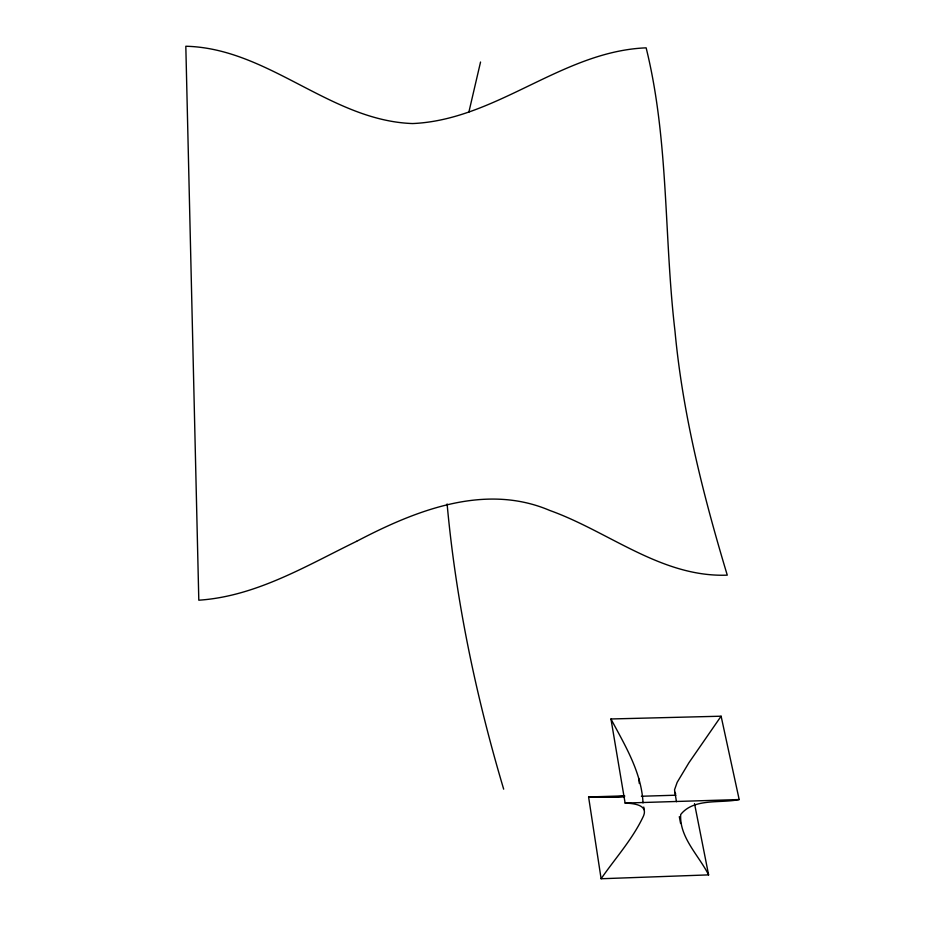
<?xml version="1.0" encoding="UTF-8"?>
<svg xmlns="http://www.w3.org/2000/svg" width="925" height="925" viewBox="0 0 925 925"><rect width="100%" height="100%" fill="white"/><g stroke="black" fill="none" stroke-linecap="round" stroke-linejoin="round"><path stroke-width="1.39" d="M468.859 112.168L480.549 62.021M694.513 803.594L708.608 874.888L601.111 878.75C615.472 857.961 632.954 838.813 643.615 815.723C648.182 804.357 632.469 803.455 625.115 803.062L610.962 718.968L721.107 716.204L688.952 762.697L677.169 782.342L674.533 789.823L676.464 801.709M623.855 796.344L608.777 797.246L588.589 796.957L601.111 878.75M721.107 716.204L739.179 799.547C720.378 803.605 693.958 797.755 680.684 814.543C679.332 837.437 698.93 855.579 708.608 874.888M588.589 796.957L624.699 795.858M608.777 797.246L624.618 796.76M641.407 796.252L675.932 795.199M625.115 803.062L739.179 799.547M674.66 792.193L675.678 793.789M610.962 718.968C625.034 745.481 641.418 772.028 643.025 802.923M503.674 789.152C475.982 696.155 455.933 600.672 447.11 503.963M679.308 816.671L680.603 823.47M643.754 807.039L644.239 809.791M638.689 778.237L639.302 783.463M356.634 541.31C306.348 565.788 255.982 596.394 198.806 600.198L185.821 46.25C268.62 48.216 330.167 120.689 412.631 123.557C496.598 119.88 562.076 51.176 646.136 47.846C669.029 140.346 663.884 236.939 674.984 331.127C682.719 414.238 703.278 495.418 727.27 575.153C661.525 577.558 608.985 531.644 549.901 510.507C484.862 482.653 415.024 510.692 356.634 541.31"/></g></svg>
